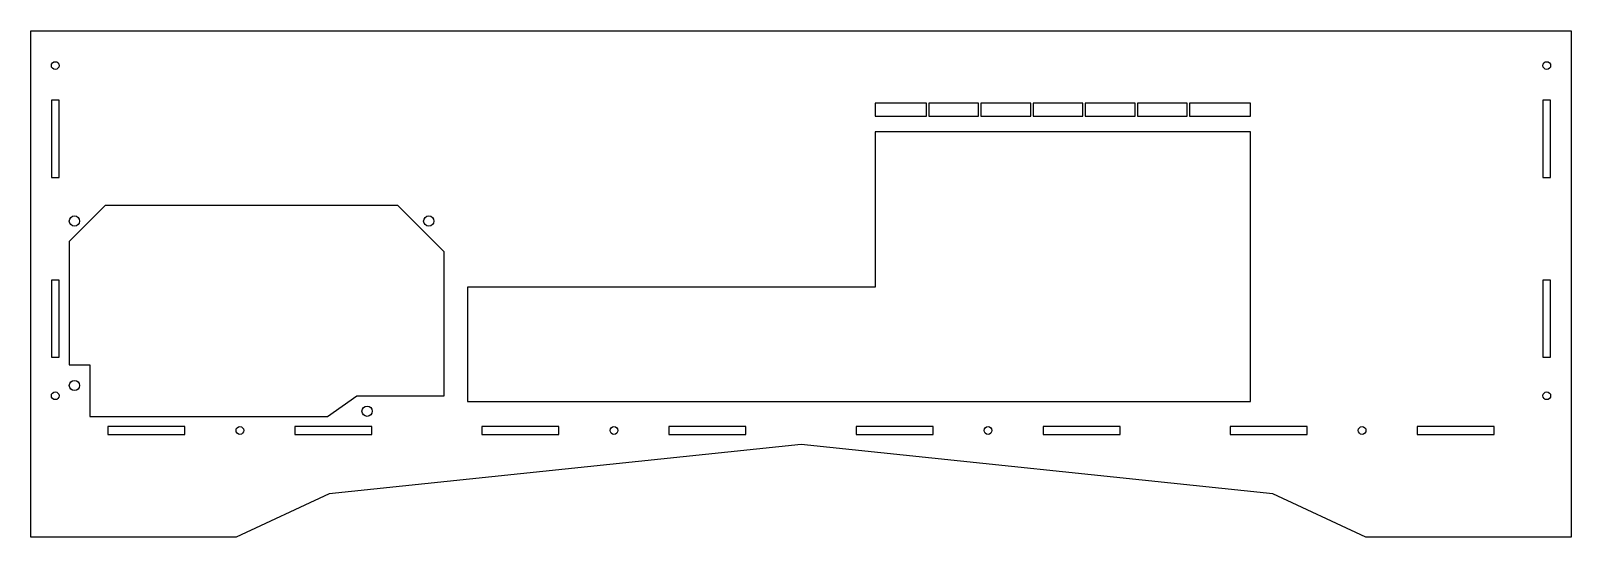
# Model space of a CAD drawing. Header units: millimetres. Extents: x -300 to 300, y -123 to 74.
import ezdxf

# ---------------------------------------------------------------- set-up
doc = ezdxf.new("R2010")
doc.units = ezdxf.units.MM
doc.layers.get('0').update_dxf_attribs({"linetype": 'CONTINUOUS'})

msp = doc.modelspace()

# ---------------------------------------------------------------- linework, layer by layer
for points in [[(300, 73.98), (300, -123.02), (220, -123.02), (183.75, -106.12), (0, -87.02), (-183.75, -106.12), (-220, -123.02), (-300, -123.02), (-300, 73.98)], [(-289, 16.98), (-289, 46.98), (-292, 46.98), (-292, 16.98)], [(28.91, 45.81), (28.91, 40.81), (48.88, 40.81), (48.88, 45.81)], [(49.75, 40.81), (69.2, 40.81), (69.2, 45.81), (49.75, 45.81)], [(70.07, 40.81), (89.52, 40.81), (89.52, 45.81), (70.07, 45.81)], [(90.39, 40.81), (109.84, 40.81), (109.84, 45.81), (90.39, 45.81)], [(130.16, 45.81), (110.71, 45.81), (110.71, 40.81), (130.16, 40.81)], [(131.03, 45.81), (131.03, 40.81), (150.48, 40.81), (150.48, 45.81)], [(175.14, 40.81), (175.14, 45.81), (151.35, 45.81), (151.35, 40.81)], [(292, 16.98), (292, 46.98), (289, 46.98), (289, 16.98)], [(28.91, 34.74), (28.91, -25.81), (-129.84, -25.81), (-129.84, -70.26), (175.14, -70.26), (175.14, 34.74)], [(-271, 5.98), (-285, -8.02), (-285, -56.02), (-277, -56.02), (-277, -76.02), (-184.43, -76.02), (-173, -68.02), (-139, -68.02), (-139, -12.02), (-157, 5.98)], [(-292, -53.02), (-289, -53.02), (-289, -23.02), (-292, -23.02)], [(292, -53.02), (292, -23.02), (289, -23.02), (289, -53.02)], [(-240, -83.02), (-240, -80.02), (-270, -80.02), (-270, -83.02)], [(-197.14, -80.02), (-197.14, -83.02), (-167.14, -83.02), (-167.14, -80.02)], [(-124.29, -80.02), (-124.29, -83.02), (-94.29, -83.02), (-94.29, -80.02)], [(-51.43, -80.02), (-51.43, -83.02), (-21.43, -83.02), (-21.43, -80.02)], [(21.43, -80.02), (21.43, -83.02), (51.43, -83.02), (51.43, -80.02)], [(94.29, -80.02), (94.29, -83.02), (124.29, -83.02), (124.29, -80.02)], [(167.14, -80.02), (167.14, -83.02), (197.14, -83.02), (197.14, -80.02)], [(240, -80.02), (240, -83.02), (270, -83.02), (270, -80.02)]]:
    msp.add_lwpolyline(points, close=True)
for centre, radius in [((-290.5, 60.48), 1.5), ((290.5, 60.48), 1.5), ((-283, -0.02), 2), ((-145, -0.02), 2), ((-283, -64.02), 2), ((-290.5, -68.02), 1.5), ((290.5, -68.02), 1.5), ((-169, -74.02), 2), ((-218.57, -81.52), 1.5), ((-72.86, -81.52), 1.5), ((72.86, -81.52), 1.5), ((218.57, -81.52), 1.5)]:
    msp.add_circle(centre, radius)

doc.saveas('drawing.dxf')
